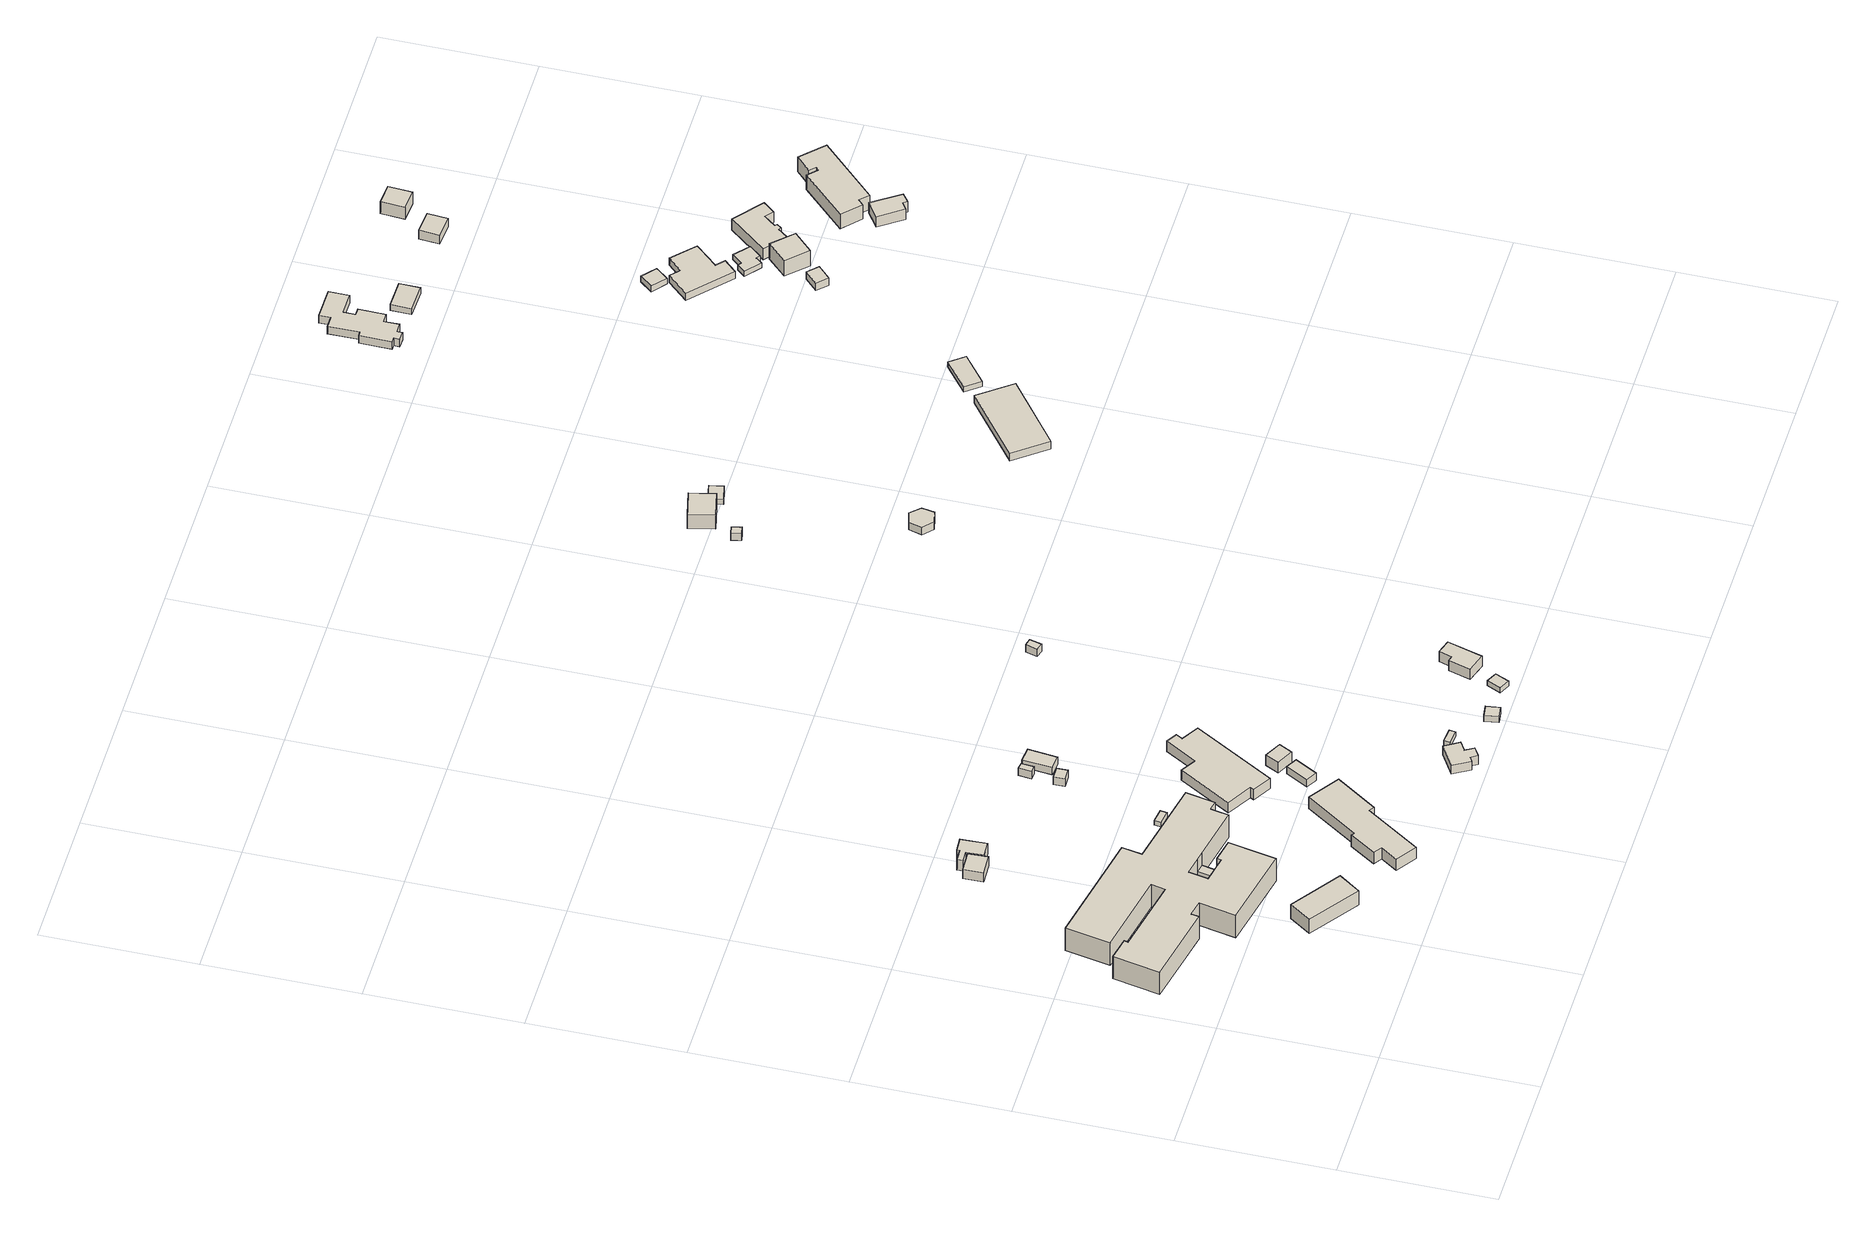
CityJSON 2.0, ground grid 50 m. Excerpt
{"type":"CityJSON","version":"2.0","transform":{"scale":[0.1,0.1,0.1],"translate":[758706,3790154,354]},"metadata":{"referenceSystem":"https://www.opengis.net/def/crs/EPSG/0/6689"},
"CityObjects":{
"building1":{"type":"Building","attributes":{"class":"3001","usage":"461","yearOfConstruction":"0001","measuredHeight":7,"storeysAboveGround":9999,"storeysBelowGround":9999,"LandSlideRiskAttribute.description":"1","LandSlideRiskAttribute.areaType":"1","BuildingDetailAttribute.totalFloorArea":-9999,"BuildingDetailAttribute.buildingFootprintArea":-9999,"BuildingDetailAttribute.buildingStructureType":"611","BuildingDetailAttribute.fireproofStructureType":"1011","BuildingDetailAttribute.landUseType":"231","BuildingDetailAttribute.specifiedBuildingCoverageRate":-9999,"BuildingDetailAttribute.specifiedFloorAreaRate":-9999,"BuildingDetailAttribute.buildingHeight":-9999,"BuildingDetailAttribute.surveyYear":"0001","BuildingIDAttribute.prefecture":"35","BuildingIDAttribute.city":"35215"},"address":[{"country":"日本","locality":"山口県周南市大字鹿野中"}],"geometry":[{"type":"Solid","lod":"1","boundaries":[[[[0,1,2,3]],[[2,4,5,3]],[[1,6,4,2]],[[0,7,6,1]],[[3,5,7,0]],[[4,6,7,5]]]]}]},
"building2":{"type":"Building","attributes":{"class":"3001","usage":"461","yearOfConstruction":"0001","measuredHeight":11.6,"storeysAboveGround":9999,"storeysBelowGround":9999,"LandSlideRiskAttribute.description":"1","LandSlideRiskAttribute.areaType":"1","BuildingDetailAttribute.totalFloorArea":-9999,"BuildingDetailAttribute.buildingFootprintArea":-9999,"BuildingDetailAttribute.buildingStructureType":"611","BuildingDetailAttribute.fireproofStructureType":"1011","BuildingDetailAttribute.landUseType":"231","BuildingDetailAttribute.specifiedBuildingCoverageRate":-9999,"BuildingDetailAttribute.specifiedFloorAreaRate":-9999,"BuildingDetailAttribute.buildingHeight":-9999,"BuildingDetailAttribute.surveyYear":"0001","BuildingIDAttribute.prefecture":"35","BuildingIDAttribute.city":"35215"},"address":[{"country":"日本","locality":"山口県周南市大字鹿野中"}],"geometry":[{"type":"Solid","lod":"1","boundaries":[[[[8,9,10,11,12,13,14,15,16,17,18,19,20,21,22,23,24,25,26,27,28,29,30,31,32,33,34]],[[33,35,36,34]],[[32,37,35,33]],[[31,38,37,32]],[[30,39,38,31]],[[29,40,39,30]],[[28,41,40,29]],[[27,42,41,28]],[[26,43,42,27]],[[25,44,43,26]],[[24,45,44,25]],[[23,46,45,24]],[[22,47,46,23]],[[21,48,47,22]],[[20,49,48,21]],[[19,50,49,20]],[[18,51,50,19]],[[17,52,51,18]],[[16,53,52,17]],[[15,54,53,16]],[[14,55,54,15]],[[13,56,55,14]],[[12,57,56,13]],[[11,58,57,12]],[[10,59,58,11]],[[9,60,59,10]],[[8,61,60,9]],[[34,36,61,8]],[[35,37,38,39,40,41,42,43,44,45,46,47,48,49,50,51,52,53,54,55,56,57,58,59,60,61,36]]]]}]},
"building3":{"type":"Building","attributes":{"class":"3001","usage":"461","yearOfConstruction":"0001","measuredHeight":3.4,"storeysAboveGround":9999,"storeysBelowGround":9999,"BuildingDetailAttribute.totalFloorArea":-9999,"BuildingDetailAttribute.buildingFootprintArea":-9999,"BuildingDetailAttribute.buildingStructureType":"611","BuildingDetailAttribute.fireproofStructureType":"1011","BuildingDetailAttribute.landUseType":"231","BuildingDetailAttribute.specifiedBuildingCoverageRate":-9999,"BuildingDetailAttribute.specifiedFloorAreaRate":-9999,"BuildingDetailAttribute.buildingHeight":-9999,"BuildingDetailAttribute.surveyYear":"0001","BuildingIDAttribute.prefecture":"35","BuildingIDAttribute.city":"35215"},"address":[{"country":"日本","locality":"山口県周南市大字鹿野中"}],"geometry":[{"type":"Solid","lod":"1","boundaries":[[[[62,63,64,65]],[[64,66,67,65]],[[63,68,66,64]],[[62,69,68,63]],[[65,67,69,62]],[[66,68,69,67]]]]}]},
"building4":{"type":"Building","attributes":{"class":"3003","usage":"461","yearOfConstruction":"0001","measuredHeight":3,"storeysAboveGround":9999,"storeysBelowGround":9999,"BuildingDetailAttribute.totalFloorArea":-9999,"BuildingDetailAttribute.buildingFootprintArea":-9999,"BuildingDetailAttribute.buildingStructureType":"611","BuildingDetailAttribute.fireproofStructureType":"1011","BuildingDetailAttribute.landUseType":"231","BuildingDetailAttribute.specifiedBuildingCoverageRate":-9999,"BuildingDetailAttribute.specifiedFloorAreaRate":-9999,"BuildingDetailAttribute.buildingHeight":-9999,"BuildingDetailAttribute.surveyYear":"0001","BuildingIDAttribute.prefecture":"35","BuildingIDAttribute.city":"35215"},"address":[{"country":"日本","locality":"山口県周南市大字鹿野中"}],"geometry":[{"type":"Solid","lod":"1","boundaries":[[[[70,71,72,73,74]],[[73,75,76,74]],[[72,77,75,73]],[[71,78,77,72]],[[70,79,78,71]],[[74,76,79,70]],[[75,77,78,79,76]]]]}]},
"building5":{"type":"Building","attributes":{"class":"3001","usage":"461","yearOfConstruction":"0001","measuredHeight":4.4,"storeysAboveGround":9999,"storeysBelowGround":9999,"BuildingDetailAttribute.totalFloorArea":-9999,"BuildingDetailAttribute.buildingFootprintArea":-9999,"BuildingDetailAttribute.buildingStructureType":"611","BuildingDetailAttribute.fireproofStructureType":"1011","BuildingDetailAttribute.landUseType":"231","BuildingDetailAttribute.specifiedBuildingCoverageRate":-9999,"BuildingDetailAttribute.specifiedFloorAreaRate":-9999,"BuildingDetailAttribute.buildingHeight":-9999,"BuildingDetailAttribute.surveyYear":"0001","BuildingIDAttribute.prefecture":"35","BuildingIDAttribute.city":"35215"},"address":[{"country":"日本","locality":"山口県周南市大字鹿野中"}],"geometry":[{"type":"Solid","lod":"1","boundaries":[[[[80,81,82,83,84,85,86,87]],[[86,88,89,87]],[[85,90,88,86]],[[84,91,90,85]],[[83,92,91,84]],[[82,93,92,83]],[[81,94,93,82]],[[80,95,94,81]],[[87,89,95,80]],[[88,90,91,92,93,94,95,89]]]]}]},
"building6":{"type":"Building","attributes":{"class":"3001","usage":"461","yearOfConstruction":"0001","measuredHeight":2.2,"storeysAboveGround":9999,"storeysBelowGround":9999,"BuildingDetailAttribute.totalFloorArea":-9999,"BuildingDetailAttribute.buildingFootprintArea":-9999,"BuildingDetailAttribute.buildingStructureType":"611","BuildingDetailAttribute.fireproofStructureType":"1011","BuildingDetailAttribute.landUseType":"231","BuildingDetailAttribute.specifiedBuildingCoverageRate":-9999,"BuildingDetailAttribute.specifiedFloorAreaRate":-9999,"BuildingDetailAttribute.buildingHeight":-9999,"BuildingDetailAttribute.surveyYear":"0001","BuildingIDAttribute.prefecture":"35","BuildingIDAttribute.city":"35215"},"address":[{"country":"日本","locality":"山口県周南市大字鹿野中"}],"geometry":[{"type":"Solid","lod":"1","boundaries":[[[[96,97,98,99]],[[98,100,101,99]],[[97,102,100,98]],[[96,103,102,97]],[[99,101,103,96]],[[100,102,103,101]]]]}]},
"building7":{"type":"Building","attributes":{"class":"3001","usage":"461","yearOfConstruction":"0001","measuredHeight":7.1,"storeysAboveGround":9999,"storeysBelowGround":9999,"BuildingDetailAttribute.totalFloorArea":-9999,"BuildingDetailAttribute.buildingFootprintArea":-9999,"BuildingDetailAttribute.buildingStructureType":"611","BuildingDetailAttribute.fireproofStructureType":"1011","BuildingDetailAttribute.landUseType":"231","BuildingDetailAttribute.specifiedBuildingCoverageRate":-9999,"BuildingDetailAttribute.specifiedFloorAreaRate":-9999,"BuildingDetailAttribute.buildingHeight":-9999,"BuildingDetailAttribute.surveyYear":"0001","BuildingIDAttribute.prefecture":"35","BuildingIDAttribute.city":"35215"},"address":[{"country":"日本","locality":"山口県周南市大字鹿野中"}],"geometry":[{"type":"Solid","lod":"1","boundaries":[[[[104,105,106,107,108,109,110,111,112,113]],[[112,114,115,113]],[[111,116,114,112]],[[110,117,116,111]],[[109,118,117,110]],[[108,119,118,109]],[[107,120,119,108]],[[106,121,120,107]],[[105,122,121,106]],[[104,123,122,105]],[[113,115,123,104]],[[114,116,117,118,119,120,121,122,123,115]]]]}]},
"building8":{"type":"Building","attributes":{"class":"3001","usage":"461","yearOfConstruction":"0001","measuredHeight":3,"storeysAboveGround":9999,"storeysBelowGround":9999,"BuildingDetailAttribute.totalFloorArea":-9999,"BuildingDetailAttribute.buildingFootprintArea":-9999,"BuildingDetailAttribute.buildingStructureType":"611","BuildingDetailAttribute.fireproofStructureType":"1011","BuildingDetailAttribute.landUseType":"231","BuildingDetailAttribute.specifiedBuildingCoverageRate":-9999,"BuildingDetailAttribute.specifiedFloorAreaRate":-9999,"BuildingDetailAttribute.buildingHeight":-9999,"BuildingDetailAttribute.surveyYear":"0001","BuildingIDAttribute.prefecture":"35","BuildingIDAttribute.city":"35215"},"address":[{"country":"日本","locality":"山口県周南市大字鹿野中"}],"geometry":[{"type":"Solid","lod":"1","boundaries":[[[[124,125,126,127]],[[126,128,129,127]],[[125,130,128,126]],[[124,131,130,125]],[[127,129,131,124]],[[128,130,131,129]]]]}]},
"building9":{"type":"Building","attributes":{"class":"3001","usage":"461","yearOfConstruction":"0001","measuredHeight":3,"storeysAboveGround":9999,"storeysBelowGround":9999,"BuildingDetailAttribute.totalFloorArea":-9999,"BuildingDetailAttribute.buildingFootprintArea":-9999,"BuildingDetailAttribute.buildingStructureType":"611","BuildingDetailAttribute.fireproofStructureType":"1011","BuildingDetailAttribute.landUseType":"231","BuildingDetailAttribute.specifiedBuildingCoverageRate":-9999,"BuildingDetailAttribute.specifiedFloorAreaRate":-9999,"BuildingDetailAttribute.buildingHeight":-9999,"BuildingDetailAttribute.surveyYear":"0001","BuildingIDAttribute.prefecture":"35","BuildingIDAttribute.city":"35215"},"address":[{"country":"日本","locality":"山口県周南市大字鹿野中"}],"geometry":[{"type":"Solid","lod":"1","boundaries":[[[[132,133,134,135]],[[134,136,137,135]],[[133,138,136,134]],[[132,139,138,133]],[[135,137,139,132]],[[136,138,139,137]]]]}]},
"building10":{"type":"Building","attributes":{"class":"3001","usage":"461","yearOfConstruction":"0001","measuredHeight":4.7,"storeysAboveGround":9999,"storeysBelowGround":9999,"BuildingDetailAttribute.totalFloorArea":-9999,"BuildingDetailAttribute.buildingFootprintArea":-9999,"BuildingDetailAttribute.buildingStructureType":"611","BuildingDetailAttribute.fireproofStructureType":"1011","BuildingDetailAttribute.landUseType":"231","BuildingDetailAttribute.specifiedBuildingCoverageRate":-9999,"BuildingDetailAttribute.specifiedFloorAreaRate":-9999,"BuildingDetailAttribute.buildingHeight":-9999,"BuildingDetailAttribute.surveyYear":"0001","BuildingIDAttribute.prefecture":"35","BuildingIDAttribute.city":"35215"},"address":[{"country":"日本","locality":"山口県周南市大字鹿野中"}],"geometry":[{"type":"Solid","lod":"1","boundaries":[[[[140,141,142,143,144,145,146,147,148,149]],[[148,150,151,149]],[[147,152,150,148]],[[146,153,152,147]],[[145,154,153,146]],[[144,155,154,145]],[[143,156,155,144]],[[142,157,156,143]],[[141,158,157,142]],[[140,159,158,141]],[[149,151,159,140]],[[150,152,153,154,155,156,157,158,159,151]]]]}]},
"building11":{"type":"Building","attributes":{"class":"3001","usage":"461","yearOfConstruction":"0001","measuredHeight":4.1,"storeysAboveGround":9999,"storeysBelowGround":9999,"BuildingDetailAttribute.totalFloorArea":-9999,"BuildingDetailAttribute.buildingFootprintArea":-9999,"BuildingDetailAttribute.buildingStructureType":"611","BuildingDetailAttribute.fireproofStructureType":"1011","BuildingDetailAttribute.landUseType":"231","BuildingDetailAttribute.specifiedBuildingCoverageRate":-9999,"BuildingDetailAttribute.specifiedFloorAreaRate":-9999,"BuildingDetailAttribute.buildingHeight":-9999,"BuildingDetailAttribute.surveyYear":"0001","BuildingIDAttribute.prefecture":"35","BuildingIDAttribute.city":"35215"},"address":[{"country":"日本","locality":"山口県周南市大字鹿野中"}],"geometry":[{"type":"Solid","lod":"1","boundaries":[[[[160,161,162,163]],[[162,164,165,163]],[[161,166,164,162]],[[160,167,166,161]],[[163,165,167,160]],[[164,166,167,165]]]]}]},
"building12":{"type":"Building","attributes":{"class":"3001","usage":"461","yearOfConstruction":"0001","measuredHeight":3,"storeysAboveGround":9999,"storeysBelowGround":9999,"BuildingDetailAttribute.totalFloorArea":-9999,"BuildingDetailAttribute.buildingFootprintArea":-9999,"BuildingDetailAttribute.buildingStructureType":"611","BuildingDetailAttribute.fireproofStructureType":"1011","BuildingDetailAttribute.landUseType":"231","BuildingDetailAttribute.specifiedBuildingCoverageRate":-9999,"BuildingDetailAttribute.specifiedFloorAreaRate":-9999,"BuildingDetailAttribute.buildingHeight":-9999,"BuildingDetailAttribute.surveyYear":"0001","BuildingIDAttribute.prefecture":"35","BuildingIDAttribute.city":"35215"},"address":[{"country":"日本","locality":"山口県周南市大字鹿野中"}],"geometry":[{"type":"Solid","lod":"1","boundaries":[[[[168,169,170,171]],[[170,172,173,171]],[[169,174,172,170]],[[168,175,174,169]],[[171,173,175,168]],[[172,174,175,173]]]]}]},
"building13":{"type":"Building","attributes":{"class":"3001","usage":"461","yearOfConstruction":"0001","measuredHeight":4.7,"storeysAboveGround":9999,"storeysBelowGround":9999,"BuildingDetailAttribute.totalFloorArea":-9999,"BuildingDetailAttribute.buildingFootprintArea":-9999,"BuildingDetailAttribute.buildingStructureType":"611","BuildingDetailAttribute.fireproofStructureType":"1011","BuildingDetailAttribute.landUseType":"231","BuildingDetailAttribute.specifiedBuildingCoverageRate":-9999,"BuildingDetailAttribute.specifiedFloorAreaRate":-9999,"BuildingDetailAttribute.buildingHeight":-9999,"BuildingDetailAttribute.surveyYear":"0001","BuildingIDAttribute.prefecture":"35","BuildingIDAttribute.city":"35215"},"address":[{"country":"日本","locality":"山口県周南市大字鹿野中"}],"geometry":[{"type":"Solid","lod":"1","boundaries":[[[[176,177,178,179]],[[178,180,181,179]],[[177,182,180,178]],[[176,183,182,177]],[[179,181,183,176]],[[180,182,183,181]]]]}]},
"building14":{"type":"Building","attributes":{"class":"3001","usage":"461","yearOfConstruction":"0001","measuredHeight":3.9,"storeysAboveGround":9999,"storeysBelowGround":9999,"BuildingDetailAttribute.totalFloorArea":-9999,"BuildingDetailAttribute.buildingFootprintArea":-9999,"BuildingDetailAttribute.buildingStructureType":"611","BuildingDetailAttribute.fireproofStructureType":"1011","BuildingDetailAttribute.landUseType":"231","BuildingDetailAttribute.specifiedBuildingCoverageRate":-9999,"BuildingDetailAttribute.specifiedFloorAreaRate":-9999,"BuildingDetailAttribute.buildingHeight":-9999,"BuildingDetailAttribute.surveyYear":"0001","BuildingIDAttribute.prefecture":"35","BuildingIDAttribute.city":"35215"},"address":[{"country":"日本","locality":"山口県周南市大字鹿野中"}],"geometry":[{"type":"Solid","lod":"1","boundaries":[[[[184,185,186,187,188,189,190,191]],[[190,192,193,191]],[[189,194,192,190]],[[188,195,194,189]],[[187,196,195,188]],[[186,197,196,187]],[[185,198,197,186]],[[184,199,198,185]],[[191,193,199,184]],[[192,194,195,196,197,198,199,193]]]]}]},
"building15":{"type":"Building","attributes":{"class":"3001","usage":"461","yearOfConstruction":"0001","measuredHeight":2.8,"storeysAboveGround":9999,"storeysBelowGround":9999,"BuildingDetailAttribute.totalFloorArea":-9999,"BuildingDetailAttribute.buildingFootprintArea":-9999,"BuildingDetailAttribute.buildingStructureType":"611","BuildingDetailAttribute.fireproofStructureType":"1011","BuildingDetailAttribute.landUseType":"231","BuildingDetailAttribute.specifiedBuildingCoverageRate":-9999,"BuildingDetailAttribute.specifiedFloorAreaRate":-9999,"BuildingDetailAttribute.buildingHeight":-9999,"BuildingDetailAttribute.surveyYear":"0001","BuildingIDAttribute.prefecture":"35","BuildingIDAttribute.city":"35215"},"address":[{"country":"日本","locality":"山口県周南市大字鹿野中"}],"geometry":[{"type":"Solid","lod":"1","boundaries":[[[[200,201,202,203]],[[202,204,205,203]],[[201,206,204,202]],[[200,207,206,201]],[[203,205,207,200]],[[204,206,207,205]]]]}]},
"building16":{"type":"Building","attributes":{"class":"3001","usage":"461","yearOfConstruction":"0001","measuredHeight":2.8,"storeysAboveGround":9999,"storeysBelowGround":9999,"BuildingDetailAttribute.totalFloorArea":-9999,"BuildingDetailAttribute.buildingFootprintArea":-9999,"BuildingDetailAttribute.buildingStructureType":"611","BuildingDetailAttribute.fireproofStructureType":"1011","BuildingDetailAttribute.landUseType":"231","BuildingDetailAttribute.specifiedBuildingCoverageRate":-9999,"BuildingDetailAttribute.specifiedFloorAreaRate":-9999,"BuildingDetailAttribute.buildingHeight":-9999,"BuildingDetailAttribute.surveyYear":"0001","BuildingIDAttribute.prefecture":"35","BuildingIDAttribute.city":"35215"},"address":[{"country":"日本","locality":"山口県周南市大字鹿野中"}],"geometry":[{"type":"Solid","lod":"1","boundaries":[[[[208,209,210,211]],[[210,212,213,211]],[[209,214,212,210]],[[208,215,214,209]],[[211,213,215,208]],[[212,214,215,213]]]]}]},
"building17":{"type":"Building","attributes":{"class":"3001","usage":"461","yearOfConstruction":"0001","measuredHeight":2,"storeysAboveGround":9999,"storeysBelowGround":9999,"BuildingDetailAttribute.totalFloorArea":-9999,"BuildingDetailAttribute.buildingFootprintArea":-9999,"BuildingDetailAttribute.buildingStructureType":"611","BuildingDetailAttribute.fireproofStructureType":"1011","BuildingDetailAttribute.landUseType":"231","BuildingDetailAttribute.specifiedBuildingCoverageRate":-9999,"BuildingDetailAttribute.specifiedFloorAreaRate":-9999,"BuildingDetailAttribute.buildingHeight":-9999,"BuildingDetailAttribute.surveyYear":"0001","BuildingIDAttribute.prefecture":"35","BuildingIDAttribute.city":"35215"},"address":[{"country":"日本","locality":"山口県周南市大字鹿野中"}],"geometry":[{"type":"Solid","lod":"1","boundaries":[[[[216,217,218,219]],[[218,220,221,219]],[[217,222,220,218]],[[216,223,222,217]],[[219,221,223,216]],[[220,222,223,221]]]]}]},
"building18":{"type":"Building","attributes":{"class":"3001","usage":"461","yearOfConstruction":"0001","measuredHeight":7.1,"storeysAboveGround":9999,"storeysBelowGround":9999,"BuildingDetailAttribute.totalFloorArea":-9999,"BuildingDetailAttribute.buildingFootprintArea":-9999,"BuildingDetailAttribute.buildingStructureType":"611","BuildingDetailAttribute.fireproofStructureType":"1011","BuildingDetailAttribute.landUseType":"231","BuildingDetailAttribute.specifiedBuildingCoverageRate":-9999,"BuildingDetailAttribute.specifiedFloorAreaRate":-9999,"BuildingDetailAttribute.buildingHeight":-9999,"BuildingDetailAttribute.surveyYear":"0001","BuildingIDAttribute.prefecture":"35","BuildingIDAttribute.city":"35215"},"address":[{"country":"日本","locality":"山口県周南市大字鹿野中"}],"geometry":[{"type":"Solid","lod":"1","boundaries":[[[[224,225,226,227,228,229]],[[228,230,231,229]],[[227,232,230,228]],[[226,233,232,227]],[[225,234,233,226]],[[224,235,234,225]],[[229,231,235,224]],[[230,232,233,234,235,231]]]]}]},
"building19":{"type":"Building","attributes":{"class":"3001","usage":"461","yearOfConstruction":"0001","measuredHeight":3,"storeysAboveGround":9999,"storeysBelowGround":9999,"BuildingDetailAttribute.totalFloorArea":-9999,"BuildingDetailAttribute.buildingFootprintArea":-9999,"BuildingDetailAttribute.buildingStructureType":"611","BuildingDetailAttribute.fireproofStructureType":"1011","BuildingDetailAttribute.landUseType":"231","BuildingDetailAttribute.specifiedBuildingCoverageRate":-9999,"BuildingDetailAttribute.specifiedFloorAreaRate":-9999,"BuildingDetailAttribute.buildingHeight":-9999,"BuildingDetailAttribute.surveyYear":"0001","BuildingIDAttribute.prefecture":"35","BuildingIDAttribute.city":"35215"},"address":[{"country":"日本","locality":"山口県周南市大字鹿野中"}],"geometry":[{"type":"Solid","lod":"1","boundaries":[[[[236,237,238,239]],[[238,240,241,239]],[[237,242,240,238]],[[236,243,242,237]],[[239,241,243,236]],[[240,242,243,241]]]]}]},
"building20":{"type":"Building","attributes":{"class":"3001","usage":"461","yearOfConstruction":"0001","measuredHeight":3,"storeysAboveGround":9999,"storeysBelowGround":9999,"LandSlideRiskAttribute.description":"1","LandSlideRiskAttribute.areaType":"1","BuildingDetailAttribute.totalFloorArea":-9999,"BuildingDetailAttribute.buildingFootprintArea":-9999,"BuildingDetailAttribute.buildingStructureType":"611","BuildingDetailAttribute.fireproofStructureType":"1011","BuildingDetailAttribute.landUseType":"231","BuildingDetailAttribute.specifiedBuildingCoverageRate":-9999,"BuildingDetailAttribute.specifiedFloorAreaRate":-9999,"BuildingDetailAttribute.buildingHeight":-9999,"BuildingDetailAttribute.surveyYear":"0001","BuildingIDAttribute.prefecture":"35","BuildingIDAttribute.city":"35215"},"address":[{"country":"日本","locality":"山口県周南市大字鹿野中"}],"geometry":[{"type":"Solid","lod":"1","boundaries":[[[[244,245,246,247]],[[246,248,249,247]],[[245,250,248,246]],[[244,251,250,245]],[[247,249,251,244]],[[248,250,251,249]]]]}]},
"building21":{"type":"Building","attributes":{"class":"3001","usage":"461","yearOfConstruction":"0001","measuredHeight":3,"storeysAboveGround":9999,"storeysBelowGround":9999,"LandSlideRiskAttribute.description":"1","LandSlideRiskAttribute.areaType":"1","BuildingDetailAttribute.totalFloorArea":-9999,"BuildingDetailAttribute.buildingFootprintArea":-9999,"BuildingDetailAttribute.buildingStructureType":"611","BuildingDetailAttribute.fireproofStructureType":"1011","BuildingDetailAttribute.landUseType":"231","BuildingDetailAttribute.specifiedBuildingCoverageRate":-9999,"BuildingDetailAttribute.specifiedFloorAreaRate":-9999,"BuildingDetailAttribute.buildingHeight":-9999,"BuildingDetailAttribute.surveyYear":"0001","BuildingIDAttribute.prefecture":"35","BuildingIDAttribute.city":"35215"},"address":[{"country":"日本","locality":"山口県周南市大字鹿野中"}],"geometry":[{"type":"Solid","lod":"1","boundaries":[[[[252,253,254,255,256,257]],[[256,258,259,257]],[[255,260,258,256]],[[254,261,260,255]],[[253,262,261,254]],[[252,263,262,253]],[[257,259,263,252]],[[258,260,261,262,263,259]]]]}]},
"building22":{"type":"Building","attributes":{"class":"3001","usage":"461","yearOfConstruction":"0001","measuredHeight":6.1,"storeysAboveGround":9999,"storeysBelowGround":9999,"LandSlideRiskAttribute.description":"1","LandSlideRiskAttribute.areaType":"1","BuildingDetailAttribute.totalFloorArea":-9999,"BuildingDetailAttribute.buildingFootprintArea":-9999,"BuildingDetailAttribute.buildingStructureType":"611","BuildingDetailAttribute.fireproofStructureType":"1011","BuildingDetailAttribute.landUseType":"231","BuildingDetailAttribute.specifiedBuildingCoverageRate":-9999,"BuildingDetailAttribute.specifiedFloorAreaRate":-9999,"BuildingDetailAttribute.buildingHeight":-9999,"BuildingDetailAttribute.surveyYear":"0001","BuildingIDAttribute.prefecture":"35","BuildingIDAttribute.city":"35215"},"address":[{"country":"日本","locality":"山口県周南市大字鹿野中"}],"geometry":[{"type":"Solid","lod":"1","boundaries":[[[[264,265,266,267]],[[266,268,269,267]],[[265,270,268,266]],[[264,271,270,265]],[[267,269,271,264]],[[268,270,271,269]]]]}]},
"building23":{"type":"Building","attributes":{"class":"3001","usage":"461","yearOfConstruction":"0001","measuredHeight":2,"storeysAboveGround":9999,"storeysBelowGround":9999,"LandSlideRiskAttribute.description":"1","LandSlideRiskAttribute.areaType":"1","BuildingDetailAttribute.totalFloorArea":-9999,"BuildingDetailAttribute.buildingFootprintArea":-9999,"BuildingDetailAttribute.buildingStructureType":"611","BuildingDetailAttribute.fireproofStructureType":"1011","BuildingDetailAttribute.landUseType":"231","BuildingDetailAttribute.specifiedBuildingCoverageRate":-9999,"BuildingDetailAttribute.specifiedFloorAreaRate":-9999,"BuildingDetailAttribute.buildingHeight":-9999,"BuildingDetailAttribute.surveyYear":"0001","BuildingIDAttribute.prefecture":"35","BuildingIDAttribute.city":"35215"},"address":[{"country":"日本","locality":"山口県周南市大字鹿野中"}],"geometry":[{"type":"Solid","lod":"1","boundaries":[[[[272,273,274,275]],[[274,276,277,275]],[[273,278,276,274]],[[272,279,278,273]],[[275,277,279,272]],[[276,278,279,277]]]]}]},
"building24":{"type":"Building","attributes":{"class":"3001","usage":"461","yearOfConstruction":"0001","measuredHeight":20.9,"storeysAboveGround":9999,"storeysBelowGround":9999,"BuildingDetailAttribute.totalFloorArea":-9999,"BuildingDetailAttribute.buildingFootprintArea":-9999,"BuildingDetailAttribute.buildingStructureType":"611","BuildingDetailAttribute.fireproofStructureType":"1011","BuildingDetailAttribute.landUseType":"231","BuildingDetailAttribute.specifiedBuildingCoverageRate":-9999,"BuildingDetailAttribute.specifiedFloorAreaRate":-9999,"BuildingDetailAttribute.buildingHeight":-9999,"BuildingDetailAttribute.surveyYear":"0001","BuildingIDAttribute.prefecture":"35","BuildingIDAttribute.city":"35215"},"address":[{"country":"日本","locality":"山口県周南市大字鹿野中"}],"geometry":[{"type":"Solid","lod":"1","boundaries":[[[[280,281,282,283]],[[282,284,285,283]],[[281,286,284,282]],[[280,287,286,281]],[[283,285,287,280]],[[284,286,287,285]]]]}]},
"building25":{"type":"Building","attributes":{"class":"3001","usage":"461","yearOfConstruction":"0001","measuredHeight":16.1,"storeysAboveGround":9999,"storeysBelowGround":9999,"BuildingDetailAttribute.totalFloorArea":-9999,"BuildingDetailAttribute.buildingFootprintArea":-9999,"BuildingDetailAttribute.buildingStructureType":"611","BuildingDetailAttribute.fireproofStructureType":"1011","BuildingDetailAttribute.landUseType":"231","BuildingDetailAttribute.specifiedBuildingCoverageRate":-9999,"BuildingDetailAttribute.specifiedFloorAreaRate":-9999,"BuildingDetailAttribute.buildingHeight":-9999,"BuildingDetailAttribute.surveyYear":"0001","BuildingIDAttribute.prefecture":"35","BuildingIDAttribute.city":"35215"},"address":[{"country":"日本","locality":"山口県周南市大字鹿野中"}],"geometry":[{"type":"Solid","lod":"1","boundaries":[[[[288,289,290,291]],[[290,292,293,291]],[[289,294,292,290]],[[288,295,294,289]],[[291,293,295,288]],[[292,294,295,293]]]]}]},
"building26":{"type":"Building","attributes":{"class":"3001","usage":"461","yearOfConstruction":"0001","measuredHeight":4,"storeysAboveGround":9999,"storeysBelowGround":9999,"LandSlideRiskAttribute.description":"1","LandSlideRiskAttribute.areaType":"1","BuildingDetailAttribute.totalFloorArea":-9999,"BuildingDetailAttribute.buildingFootprintArea":-9999,"BuildingDetailAttribute.buildingStructureType":"611","BuildingDetailAttribute.fireproofStructureType":"1011","BuildingDetailAttribute.landUseType":"231","BuildingDetailAttribute.specifiedBuildingCoverageRate":-9999,"BuildingDetailAttribute.specifiedFloorAreaRate":-9999,"BuildingDetailAttribute.buildingHeight":-9999,"BuildingDetailAttribute.surveyYear":"0001","BuildingIDAttribute.prefecture":"35","BuildingIDAttribute.city":"35215"},"address":[{"country":"日本","locality":"山口県周南市大字鹿野中"}],"geometry":[{"type":"Solid","lod":"1","boundaries":[[[[296,297,298,299,300,301,302,303,304,305,306,307,308,309,310,311,312,313]],[[312,314,315,313]],[[311,316,314,312]],[[310,317,316,311]],[[309,318,317,310]],[[308,319,318,309]],[[307,320,319,308]],[[306,321,320,307]],[[305,322,321,306]],[[304,323,322,305]],[[303,324,323,304]],[[302,325,324,303]],[[301,326,325,302]],[[300,327,326,301]],[[299,328,327,300]],[[298,329,328,299]],[[297,330,329,298]],[[296,331,330,297]],[[313,315,331,296]],[[314,316,317,318,319,320,321,322,323,324,325,326,327,328,329,330,331,315]]]]}]},
"building27":{"type":"Building","attributes":{"class":"3001","usage":"461","yearOfConstruction":"0001","measuredHeight":2.4,"storeysAboveGround":9999,"storeysBelowGround":9999,"LandSlideRiskAttribute.description":"2","LandSlideRiskAttribute.areaType":"1","BuildingDetailAttribute.totalFloorArea":-9999,"BuildingDetailAttribute.buildingFootprintArea":-9999,"BuildingDetailAttribute.buildingStructureType":"611","BuildingDetailAttribute.fireproofStructureType":"1011","BuildingDetailAttribute.landUseType":"231","BuildingDetailAttribute.specifiedBuildingCoverageRate":-9999,"BuildingDetailAttribute.specifiedFloorAreaRate":-9999,"BuildingDetailAttribute.buildingHeight":-9999,"BuildingDetailAttribute.surveyYear":"0001","BuildingIDAttribute.prefecture":"35","BuildingIDAttribute.city":"35215"},"address":[{"country":"日本","locality":"山口県周南市大字鹿野中"}],"geometry":[{"type":"Solid","lod":"1","boundaries":[[[[332,333,334,335]],[[334,336,337,335]],[[333,338,336,334]],[[332,339,338,333]],[[335,337,339,332]],[[336,338,339,337]]]]}]},
"building28":{"type":"Building","attributes":{"class":"3001","usage":"461","yearOfConstruction":"0001","measuredHeight":3,"storeysAboveGround":9999,"storeysBelowGround":9999,"LandSlideRiskAttribute.description":"1","LandSlideRiskAttribute.areaType":"2","BuildingDetailAttribute.totalFloorArea":-9999,"BuildingDetailAttribute.buildingFootprintArea":-9999,"BuildingDetailAttribute.buildingStructureType":"611","BuildingDetailAttribute.fireproofStructureType":"1011","BuildingDetailAttribute.landUseType":"231","BuildingDetailAttribute.specifiedBuildingCoverageRate":-9999,"BuildingDetailAttribute.specifiedFloorAreaRate":-9999,"BuildingDetailAttribute.buildingHeight":-9999,"BuildingDetailAttribute.surveyYear":"0001","BuildingIDAttribute.prefecture":"35","BuildingIDAttribute.city":"35215"},"address":[{"country":"日本","locality":"山口県周南市大字鹿野中"}],"geometry":[{"type":"Solid","lod":"1","boundaries":[[[[340,341,342,343]],[[342,344,345,343]],[[341,346,344,342]],[[340,347,346,341]],[[343,345,347,340]],[[344,346,347,345]]]]}]},
"building29":{"type":"Building","attributes":{"class":"3001","usage":"461","yearOfConstruction":"0001","measuredHeight":2.4,"storeysAboveGround":9999,"storeysBelowGround":9999,"LandSlideRiskAttribute.description":"1","LandSlideRiskAttribute.areaType":"1","BuildingDetailAttribute.totalFloorArea":-9999,"BuildingDetailAttribute.buildingFootprintArea":-9999,"BuildingDetailAttribute.buildingStructureType":"611","BuildingDetailAttribute.fireproofStructureType":"1011","BuildingDetailAttribute.landUseType":"231","BuildingDetailAttribute.specifiedBuildingCoverageRate":-9999,"BuildingDetailAttribute.specifiedFloorAreaRate":-9999,"BuildingDetailAttribute.buildingHeight":-9999,"BuildingDetailAttribute.surveyYear":"0001","BuildingIDAttribute.prefecture":"35","BuildingIDAttribute.city":"35215"},"address":[{"country":"日本","locality":"山口県周南市大字鹿野中"}],"geometry":[{"type":"Solid","lod":"1","boundaries":[[[[348,349,350,351]],[[350,352,353,351]],[[349,354,352,350]],[[348,355,354,349]],[[351,353,355,348]],[[352,354,355,353]]]]}]},
"building30":{"type":"Building","attributes":{"class":"3001","usage":"461","yearOfConstruction":"0001","measuredHeight":6.3,"storeysAboveGround":9999,"storeysBelowGround":9999,"LandSlideRiskAttribute.description":"1","LandSlideRiskAttribute.areaType":"2","BuildingDetailAttribute.totalFloorArea":-9999,"BuildingDetailAttribute.buildingFootprintArea":-9999,"BuildingDetailAttribute.buildingStructureType":"611","BuildingDetailAttribute.fireproofStructureType":"1011","BuildingDetailAttribute.landUseType":"231","BuildingDetailAttribute.specifiedBuildingCoverageRate":-9999,"BuildingDetailAttribute.specifiedFloorAreaRate":-9999,"BuildingDetailAttribute.buildingHeight":-9999,"BuildingDetailAttribute.surveyYear":"0001","BuildingIDAttribute.prefecture":"35","BuildingIDAttribute.city":"35215"},"address":[{"country":"日本","locality":"山口県周南市大字鹿野中"}],"geometry":[{"type":"Solid","lod":"1","boundaries":[[[[356,357,358,359,360,361,362,363]],[[362,364,365,363]],[[361,366,364,362]],[[360,367,366,361]],[[359,368,367,360]],[[358,369,368,359]],[[357,370,369,358]],[[356,371,370,357]],[[363,365,371,356]],[[364,366,367,368,369,370,371,365]]]]}]},
"building31":{"type":"Building","attributes":{"class":"3001","usage":"461","yearOfConstruction":"0001","measuredHeight":2.4,"storeysAboveGround":9999,"storeysBelowGround":9999,"LandSlideRiskAttribute.description":"1","LandSlideRiskAttribute.areaType":"2","BuildingDetailAttribute.totalFloorArea":-9999,"BuildingDetailAttribute.buildingFootprintArea":-9999,"BuildingDetailAttribute.buildingStructureType":"611","BuildingDetailAttribute.fireproofStructureType":"1011","BuildingDetailAttribute.landUseType":"231","BuildingDetailAttribute.specifiedBuildingCoverageRate":-9999,"BuildingDetailAttribute.specifiedFloorAreaRate":-9999,"BuildingDetailAttribute.buildingHeight":-9999,"BuildingDetailAttribute.surveyYear":"0001","BuildingIDAttribute.prefecture":"35","BuildingIDAttribute.city":"35215"},"address":[{"country":"日本","locality":"山口県周南市大字鹿野中"}],"geometry":[{"type":"Solid","lod":"1","boundaries":[[[[372,373,374,375,376,377,378,379]],[[378,380,381,379]],[[377,382,380,378]],[[376,383,382,377]],[[375,384,383,376]],[[374,385,384,375]],[[373,386,385,374]],[[372,387,386,373]],[[379,381,387,372]],[[380,382,383,384,385,386,387,381]]]]}]},
"building32":{"type":"Building","attributes":{"class":"3001","usage":"461","yearOfConstruction":"0001","measuredHeight":6.6,"storeysAboveGround":9999,"storeysBelowGround":9999,"LandSlideRiskAttribute.description":"1","LandSlideRiskAttribute.areaType":"2","BuildingDetailAttribute.totalFloorArea":-9999,"BuildingDetailAttribute.buildingFootprintArea":-9999,"BuildingDetailAttribute.buildingStructureType":"611","BuildingDetailAttribute.fireproofStructureType":"1011","BuildingDetailAttribute.landUseType":"231","BuildingDetailAttribute.specifiedBuildingCoverageRate":-9999,"BuildingDetailAttribute.specifiedFloorAreaRate":-9999,"BuildingDetailAttribute.buildingHeight":-9999,"BuildingDetailAttribute.surveyYear":"0001","BuildingIDAttribute.prefecture":"35","BuildingIDAttribute.city":"35215"},"address":[{"country":"日本","locality":"山口県周南市大字鹿野中"}],"geometry":[{"type":"Solid","lod":"1","boundaries":[[[[388,389,390,391]],[[390,392,393,391]],[[389,394,392,390]],[[388,395,394,389]],[[391,393,395,388]],[[392,394,395,393]]]]}]},
"building33":{"type":"Building","attributes":{"class":"3001","usage":"461","yearOfConstruction":"0001","measuredHeight":5.5,"storeysAboveGround":9999,"storeysBelowGround":9999,"LandSlideRiskAttribute.description":"1","LandSlideRiskAttribute.areaType":"2","BuildingDetailAttribute.totalFloorArea":-9999,"BuildingDetailAttribute.buildingFootprintArea":-9999,"BuildingDetailAttribute.buildingStructureType":"611","BuildingDetailAttribute.fireproofStructureType":"1011","BuildingDetailAttribute.landUseType":"231","BuildingDetailAttribute.specifiedBuildingCoverageRate":-9999,"BuildingDetailAttribute.specifiedFloorAreaRate":-9999,"BuildingDetailAttribute.buildingHeight":-9999,"BuildingDetailAttribute.surveyYear":"0001","BuildingIDAttribute.prefecture":"35","BuildingIDAttribute.city":"35215"},"address":[{"country":"日本","locality":"山口県周南市大字鹿野中"}],"geometry":[{"type":"Solid","lod":"1","boundaries":[[[[396,397,398,399,400,401,402,403,404,405,406,407,408,409]],[[408,410,411,409]],[[407,412,410,408]],[[406,413,412,407]],[[405,414,413,406]],[[404,415,414,405]],[[403,416,415,404]],[[402,417,416,403]],[[401,418,417,402]],[[400,419,418,401]],[[399,420,419,400]],[[398,421,420,399]],[[397,422,421,398]],[[396,423,422,397]],[[409,411,423,396]],[[410,412,413,414,415,416,417,418,419,420,421,422,423,411]]]]}]},
"building34":{"type":"Building","attributes":{"class":"3001","usage":"461","yearOfConstruction":"0001","measuredHeight":5.2,"storeysAboveGround":9999,"storeysBelowGround":9999,"LandSlideRiskAttribute.description":"2","LandSlideRiskAttribute.areaType":"1","BuildingDetailAttribute.totalFloorArea":-9999,"BuildingDetailAttribute.buildingFootprintArea":-9999,"BuildingDetailAttribute.buildingStructureType":"611","BuildingDetailAttribute.fireproofStructureType":"1011","BuildingDetailAttribute.landUseType":"231","BuildingDetailAttribute.specifiedBuildingCoverageRate":-9999,"BuildingDetailAttribute.specifiedFloorAreaRate":-9999,"BuildingDetailAttribute.buildingHeight":-9999,"BuildingDetailAttribute.surveyYear":"0001","BuildingIDAttribute.prefecture":"35","BuildingIDAttribute.city":"35215"},"address":[{"country":"日本","locality":"山口県周南市大字鹿野中"}],"geometry":[{"type":"Solid","lod":"1","boundaries":[[[[424,425,426,427]],[[426,428,429,427]],[[425,430,428,426]],[[424,431,430,425]],[[427,429,431,424]],[[428,430,431,429]]]]}]},
"building35":{"type":"Building","attributes":{"class":"3001","usage":"461","yearOfConstruction":"0001","measuredHeight":4.7,"storeysAboveGround":9999,"storeysBelowGround":9999,"LandSlideRiskAttribute.description":"1","LandSlideRiskAttribute.areaType":"2","BuildingDetailAttribute.totalFloorArea":-9999,"BuildingDetailAttribute.buildingFootprintArea":-9999,"BuildingDetailAttribute.buildingStructureType":"611","BuildingDetailAttribute.fireproofStructureType":"1011","BuildingDetailAttribute.landUseType":"231","BuildingDetailAttribute.specifiedBuildingCoverageRate":-9999,"BuildingDetailAttribute.specifiedFloorAreaRate":-9999,"BuildingDetailAttribute.buildingHeight":-9999,"BuildingDetailAttribute.surveyYear":"0001","BuildingIDAttribute.prefecture":"35","BuildingIDAttribute.city":"35215"},"address":[{"country":"日本","locality":"山口県周南市大字鹿野中"}],"geometry":[{"type":"Solid","lod":"1","boundaries":[[[[432,433,434,435,436,437]],[[436,438,439,437]],[[435,440,438,436]],[[434,441,440,435]],[[433,442,441,434]],[[432,443,442,433]],[[437,439,443,432]],[[438,440,441,442,443,439]]]]}]},
"building36":{"type":"Building","attributes":{"class":"3001","usage":"461","yearOfConstruction":"0001","measuredHeight":5.2,"storeysAboveGround":9999,"storeysBelowGround":9999,"LandSlideRiskAttribute.description":"2","LandSlideRiskAttribute.areaType":"1","BuildingDetailAttribute.totalFloorArea":-9999,"BuildingDetailAttribute.buildingFootprintArea":-9999,"BuildingDetailAttribute.buildingStructureType":"611","BuildingDetailAttribute.fireproofStructureType":"1011","BuildingDetailAttribute.landUseType":"231","BuildingDetailAttribute.specifiedBuildingCoverageRate":-9999,"BuildingDetailAttribute.specifiedFloorAreaRate":-9999,"BuildingDetailAttribute.buildingHeight":-9999,"BuildingDetailAttribute.surveyYear":"0001","BuildingIDAttribute.prefecture":"35","BuildingIDAttribute.city":"35215"},"address":[{"country":"日本","locality":"山口県周南市大字鹿野中"}],"geometry":[{"type":"Solid","lod":"1","boundaries":[[[[444,445,446,447]],[[446,448,449,447]],[[445,450,448,446]],[[444,451,450,445]],[[447,449,451,444]],[[448,450,451,449]]]]}]},
"building37":{"type":"Building","attributes":{"class":"3001","usage":"461","yearOfConstruction":"0001","measuredHeight":9.6,"storeysAboveGround":9999,"storeysBelowGround":9999,"LandSlideRiskAttribute.description":"1","LandSlideRiskAttribute.areaType":"1","BuildingDetailAttribute.totalFloorArea":-9999,"BuildingDetailAttribute.buildingFootprintArea":-9999,"BuildingDetailAttribute.buildingStructureType":"611","BuildingDetailAttribute.fireproofStructureType":"1011","BuildingDetailAttribute.landUseType":"231","BuildingDetailAttribute.specifiedBuildingCoverageRate":-9999,"BuildingDetailAttribute.specifiedFloorAreaRate":-9999,"BuildingDetailAttribute.buildingHeight":-9999,"BuildingDetailAttribute.surveyYear":"0001","BuildingIDAttribute.prefecture":"35","BuildingIDAttribute.city":"35215"},"address":[{"country":"日本","locality":"山口県周南市大字鹿野中"}],"geometry":[{"type":"Solid","lod":"1","boundaries":[[[[452,453,454,455,456,457,458,459,460,461,462]],[[461,463,464,462]],[[460,465,463,461]],[[459,466,465,460]],[[458,467,466,459]],[[457,468,467,458]],[[456,469,468,457]],[[455,470,469,456]],[[454,471,470,455]],[[453,472,471,454]],[[452,473,472,453]],[[462,464,473,452]],[[463,465,466,467,468,469,470,471,472,473,464]]]]}]}
},
"vertices":[
[527,200,98],[370,311,98],[419,381,98],[576,270,98],[419,381,156],[576,270,156],[370,311,156],[527,200,156],
[485,856,95],[775,798,95],[756,702,95],[725,708,95],[714,649,95],[533,685,95],[503,691,95],[446,702,95],[433,639,95],[491,628,95],[520,622,95],[523,636,95],[599,621,95],[568,465,95],[300,519,95],[324,638,95],[273,649,95],[268,624,95],[6,676,95],[37,829,95],[111,814,95],[108,801,95],[356,751,95],[365,796,95],[90,851,95],[119,997,95],[498,922,95],[119,997,187],[498,922,187],[90,851,187],[365,796,187],[356,751,187],[108,801,187],[111,814,187],[37,829,187],[6,676,187],[268,624,187],[273,649,187],[324,638,187],[300,519,187],[568,465,187],[599,621,187],[523,636,187],[520,622,187],[491,628,187],[433,639,187],[446,702,187],[503,691,187],[533,685,187],[714,649,187],[725,708,187],[756,702,187],[775,798,187],[485,856,187],
[277,1289,160],[275,1354,160],[345,1357,160],[348,1292,160],[345,1357,198],[348,1292,198],[275,1354,198],[277,1289,198],
[523,636,109],[520,622,109],[491,628,109],[503,691,109],[533,685,109],[503,691,139],[533,685,139],[491,628,139],[520,622,139],[523,636,139],
[351,1308,155],[348,1364,155],[313,1362,155],[312,1381,155],[352,1383,155],[351,1392,155],[399,1395,155],[403,1310,155],[399,1395,198],[403,1310,198],[351,1392,198],[352,1383,198],[312,1381,198],[313,1362,198],[348,1364,198],[351,1308,198],
[738,845,107],[693,852,107],[696,874,107],[741,867,107],[696,874,127],[741,867,127],[693,852,127],[738,845,127],
[948,263,49],[932,274,49],[813,98,49],[748,142,49],[785,197,49],[759,215,49],[815,299,49],[825,292,49],[941,463,49],[1039,396,49],[941,463,95],[1039,396,95],[825,292,95],[815,299,95],[759,215,95],[785,197,95],[748,142,95],[813,98,95],[932,274,95],[948,263,95],
[783,1161,154],[743,1161,154],[742,1197,154],[782,1198,154],[742,1197,184],[782,1198,184],[743,1161,184],[783,1161,184],
[773,1264,153],[750,1266,153],[755,1308,153],[777,1305,153],[755,1308,183],[777,1305,183],[750,1266,183],[773,1264,183],
[1045,879,98],[1101,846,98],[945,582,98],[886,617,98],[892,629,98],[812,676,98],[913,847,98],[961,818,98],[1022,921,98],[1057,900,98],[1022,921,140],[1057,900,140],[961,818,140],[913,847,140],[812,676,140],[892,629,140],[886,617,140],[945,582,140],[1101,846,140],[1045,879,140],
[832,1206,152],[784,1211,152],[794,1307,152],[843,1302,152],[794,1307,181],[843,1302,181],[784,1211,181],[832,1206,181],
[1034,464,78],[999,483,78],[1040,556,78],[1075,536,78],[1040,556,108],[1075,536,108],[999,483,108],[1034,464,108],
[1070,548,98],[1016,576,98],[1039,620,98],[1093,592,98],[1039,620,141],[1093,592,141],[1016,576,141],[1070,548,141],
[1250,64,64],[1267,36,64],[1237,18,64],[1224,39,64],[1209,30,64],[1176,85,64],[1251,131,64],[1280,83,64],[1251,131,100],[1280,83,100],[1176,85,100],[1209,30,100],[1224,39,100],[1237,18,100],[1267,36,100],[1250,64,100],
[1327,110,73],[1278,115,73],[1281,136,73],[1329,131,73],[1281,136,93],[1329,131,93],[1278,115,93],[1327,110,93],
[1423,1,68],[1416,47,68],[1456,53,68],[1463,7,68],[1456,53,93],[1463,7,93],[1416,47,93],[1423,1,93],
[1603,19,48],[1568,36,48],[1589,82,48],[1624,65,48],[1589,82,68],[1624,65,68],[1568,36,68],[1603,19,68],
[1658,116,55],[1594,136,55],[1615,208,55],[1632,203,55],[1645,245,55],[1692,230,55],[1645,245,97],[1692,230,97],[1632,203,97],[1615,208,97],[1594,136,97],[1658,116,97],
[1306,1380,136],[1281,1387,136],[1292,1426,136],[1317,1420,136],[1292,1426,166],[1317,1420,166],[1281,1387,166],[1306,1380,166],
[1569,2372,110],[1562,2404,110],[1588,2410,110],[1595,2377,110],[1588,2410,140],[1595,2377,140],[1562,2404,140],[1569,2372,140],
[1796,1838,116],[1754,1828,116],[1722,1858,116],[1734,1902,116],[1774,1912,116],[1804,1880,116],[1774,1912,146],[1804,1880,146],[1734,1902,146],[1722,1858,146],[1754,1828,146],[1796,1838,146],
[1597,2460,110],[1578,2542,110],[1669,2563,110],[1688,2480,110],[1669,2563,168],[1688,2480,168],[1578,2542,168],[1597,2460,168],
[1711,2465,105],[1701,2512,105],[1759,2524,105],[1769,2478,105],[1759,2524,125],[1769,2478,125],[1701,2512,125],[1711,2465,125],
[2249,1598,45],[2168,1703,45],[2383,1869,45],[2464,1763,45],[2383,1869,77],[2464,1763,77],[2168,1703,77],[2249,1598,77],
[2464,1866,39],[2427,1913,39],[2520,1986,39],[2557,1939,39],[2520,1986,60],[2557,1939,60],[2427,1913,60],[2464,1866,60],
[2358,3785,18],[2283,3786,18],[2283,3748,18],[2307,3747,18],[2306,3659,18],[2275,3659,18],[2275,3610,18],[2243,3610,18],[2243,3593,18],[2212,3593,18],[2212,3612,18],[2196,3612,18],[2196,3716,18],[2212,3716,18],[2212,3816,18],[2250,3816,18],[2250,3853,18],[2358,3852,18],[2250,3853,49],[2358,3852,49],[2250,3816,49],[2212,3816,49],[2212,3716,49],[2196,3716,49],[2196,3612,49],[2212,3612,49],[2212,3593,49],[2243,3593,49],[2243,3610,49],[2275,3610,49],[2275,3659,49],[2306,3659,49],[2307,3747,49],[2283,3748,49],[2283,3786,49],[2358,3785,49],
[2454,3592,15],[2358,3595,15],[2360,3662,15],[2456,3660,15],[2360,3662,38],[2456,3660,38],[2358,3595,38],[2454,3592,38],
[2797,2425,13],[2765,2457,13],[2806,2497,13],[2838,2465,13],[2806,2497,43],[2838,2465,43],[2765,2457,43],[2797,2425,43],
[2689,2895,5],[2644,2932,5],[2678,2973,5],[2723,2936,5],[2678,2973,28],[2723,2936,28],[2644,2932,28],[2689,2895,28],
[2775,2769,4],[2801,2745,4],[2763,2705,4],[2635,2823,4],[2698,2891,4],[2727,2864,4],[2770,2909,4],[2842,2842,4],[2770,2909,33],[2842,2842,33],[2727,2864,33],[2698,2891,33],[2635,2823,33],[2763,2705,33],[2801,2745,33],[2775,2769,33],
[2854,2651,6],[2843,2660,6],[2826,2640,6],[2777,2680,6],[2800,2707,6],[2810,2698,6],[2839,2732,6],[2887,2690,6],[2839,2732,26],[2887,2690,26],[2810,2698,26],[2800,2707,26],[2777,2680,26],[2826,2640,26],[2843,2660,26],[2854,2651,26],
[2872,2502,5],[2809,2566,5],[2870,2627,5],[2933,2563,5],[2870,2627,68],[2933,2563,68],[2809,2566,68],[2872,2502,68],
[3028,2655,2],[3003,2676,2],[2972,2638,2],[2979,2632,2],[2966,2616,2],[2959,2622,2],[2935,2591,2],[2927,2597,2],[2921,2590,2],[2888,2617,2],[2893,2622,2],[2865,2645,2],[2966,2769,2],[3059,2693,2],[2966,2769,46],[3059,2693,46],[2865,2645,46],[2893,2622,46],[2888,2617,46],[2921,2590,46],[2927,2597,46],[2935,2591,46],[2959,2622,46],[2966,2616,46],[2979,2632,46],[2972,2638,46],[3003,2676,46],[3028,2655,46],
[2760,3587,6],[2683,3593,6],[2688,3660,6],[2765,3654,6],[2688,3660,42],[2765,3654,42],[2683,3593,42],[2760,3587,42],
[3173,2281,2],[3163,2294,2],[3140,2278,2],[3086,2354,2],[3139,2391,2],[3201,2302,2],[3139,2391,45],[3201,2302,45],[3086,2354,45],[3140,2278,45],[3163,2294,45],[3173,2281,45],
[2832,3716,4],[2762,3721,4],[2767,3798,4],[2837,3794,4],[2767,3798,53],[2837,3794,53],[2762,3721,53],[2832,3716,53],
[3330,2571,3],[3153,2392,3],[3126,2419,3],[3108,2402,3],[3051,2457,3],[3190,2597,3],[3220,2568,3],[3229,2577,3],[3211,2595,3],[3258,2642,3],[3282,2618,3],[3258,2642,62],[3282,2618,62],[3211,2595,62],[3229,2577,62],[3220,2568,62],[3190,2597,62],[3051,2457,62],[3108,2402,62],[3126,2419,62],[3153,2392,62],[3330,2571,62]
]}
